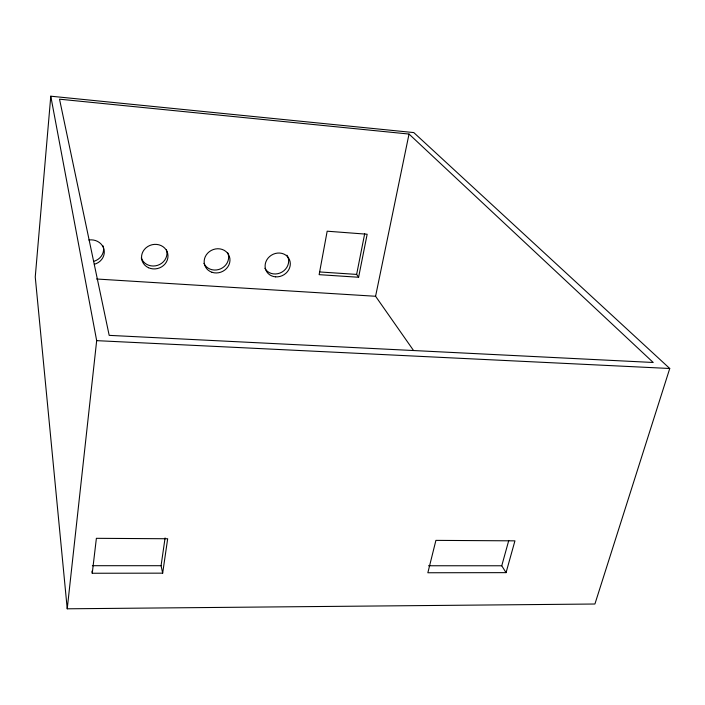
<?xml version="1.0" encoding="UTF-8"?>
<svg xmlns="http://www.w3.org/2000/svg" width="705" height="705" viewBox="0 0 705 705"><rect width="100%" height="100%" fill="white"/><g stroke="black" fill="none" stroke-linecap="round" stroke-linejoin="round"><path stroke-width="1.06" d="M50.778 96.197L35.25 276.968L67.231 608.803L594.914 604.018L669.75 368.495L413.773 132.575L50.778 96.197L96.673 340.647L67.231 608.803M92.258 573.253L96.382 538.32L167.675 538.752L162.67 573.156L92.258 573.253L91.976 571.094M162.67 573.156L161.075 565.71L165.085 537.933M358.607 277.259L367.164 234.227L327.173 231.196L319.136 274.659L358.607 277.259L356.633 274.412L364.688 233.716M413.465 350.385L375.58 296.267L409.023 134.056L59.528 99.185L109.187 335.36L653.235 362.485L409.023 134.056M506.058 572.645L514.941 540.85L435.91 540.374L427.847 572.76L506.058 572.645L501.757 565.771L508.763 540.471M92.364 565.701L161.075 565.71M428.499 565.754L501.757 565.771M96.673 340.647L669.75 368.495M96.567 279.004L375.58 296.267M319.541 271.945L356.633 274.412M103.15 245.93A13.51 12.408 -7.5 0 1 93.73 261.335M286.926 255.192A12.831 11.553 -29.3 0 1 282.07 272.024A12.831 11.553 -29.3 0 1 264.86 268.261M166.424 249.729A13.236 12.152 -15.8 0 1 157.682 265.309A13.236 12.152 -15.8 0 1 141.264 257.942M227.733 252.795A13.016 11.87 -23.3 0 1 220.621 268.843A13.016 11.87 -23.3 0 1 203.921 263.317M88.883 240A13.589 12.461 -7.6 0 1 104.014 249.526A13.589 12.461 -7.6 0 1 94.355 264.278M148.517 267.733A13.307 12.205 -15.9 0 0 167.993 255.712A13.307 12.205 -15.9 0 0 147.803 246.503A13.307 12.205 -15.9 0 0 148.517 267.733M211.976 272.28A13.087 11.914 -23.4 0 0 229.892 258.62A13.087 11.914 -23.4 0 0 209.35 251.667A13.087 11.914 -23.4 0 0 211.976 272.28M275.629 276.845A12.902 11.606 -29.3 0 0 289.517 259.784A12.902 11.606 -29.3 0 0 267.979 258.224A12.902 11.606 -29.3 0 0 275.629 276.845"/></g></svg>
